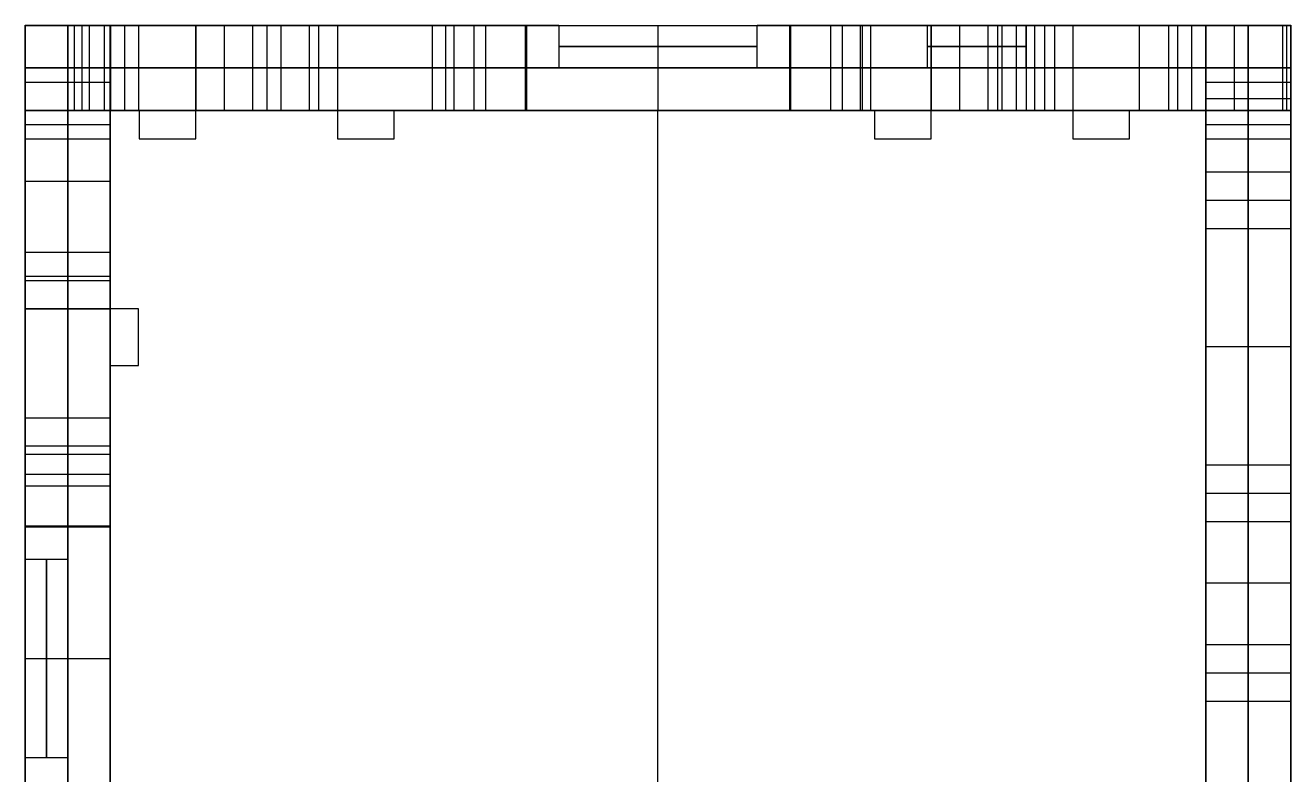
# Model space of a CAD drawing. Extents: x 3574 to 3842, y -44368 to -40231.
# Drawn here: x 3574.5 to 3842.5, y -40390.1 to -40231.5 of the extents above; entities that cross this region are included whole.
import ezdxf

# ---------------------------------------------------------------- set-up
doc = ezdxf.new("R2010")
doc.units = 0
doc.layers.add('ENDS', color=40, linetype='CONTINUOUS')

# ---------------------------------------------------------------- blocks, each defined once
blk = doc.blocks.new('SKYLARK200_END-XS-1')
at = {"layer": 'ENDS'}
for p, q in [((-268, 4112.03, 190.1), (-268, 4136.03, 190.1)), ((-268, 4136.03, 190.1), (-250, 4136.03, 190.1)), ((-268, 4136.03, 190.1), (-268, 4136.03, 141.9)), ((-268, 4136.03, 141.9), (-250, 4136.03, 141.9)), ((-268, 4136.03, 141.9), (-268, 4112.03, 141.9)), ((-268, 4112.03, 85), (-268, 4136.03, 85)), ((-268, 4136.03, 85), (-250, 4136.03, 85)), ((-268, 4136.03, 85), (-268, 4136.03, 0)), ((-268, 4136.03, 0), (-250, 4136.03, 0)), ((-268, 4136.03, 0), (-268, 4029.88)), ((-268, 4136.03, 166), (-250, 4136.03, 166)), ((-268, 4136.03, 42.5), (-250, 4136.03, 42.5)), ((-231.85, 4136.02, 282), (-268, 4136.02, 282)), ((-268, 4136.02, 282), (-268, 4118.02, 282)), ((-268, 4136.02, 282), (-268, 4136.02, 190.1)), ((-268, 4136.02, 190.1), (-268, 4118.02, 190.1)), ((-268, 4136.02, 190.1), (-244, 4136.02, 190.1)), ((-244, 4136.02, 141.9), (-268, 4136.02, 141.9)), ((-268, 4136.02, 141.9), (-268, 4118.02, 141.9)), ((-268, 4136.02, 141.9), (-268, 4136.02, 85)), ((-268, 4136.02, 85), (-268, 4118.02, 85)), ((-268, 4136.02, 85), (-244, 4136.02, 85)), ((-268, 4136.02, 236.05), (-268, 4118.02, 236.05)), ((-268, 4136.02, 113.45), (-268, 4118.02, 113.45)), ((-268, 4136.02, 141), (-77, 4136.02, 141)), ((-259, 4136.03, 207.1), (-259, 4136.03, 232.02)), ((-259, 4118.03, 207.1), (-259, 4136.03, 207.1)), ((-259, 4136.03, 232.02), (-259, 4118.03, 232.02)), ((-259, 4136.03, 232.02), (-250, 4136.03, 232.02)), ((-259, 4136.03, 207.1), (-250, 4136.03, 207.1)), ((-259, 4112.03, 190.1), (-259, 4136.03, 190.1)), ((-259, 4136.03, 190.1), (-259, 4136.03, 141.9)), ((-259, 4136.03, 141.9), (-259, 4112.03, 141.9)), ((-259, 4112.03, 85), (-259, 4136.03, 85)), ((-259, 4136.03, 85), (-259, 4136.03, 0)), ((-259, 4136.03, 0), (-259, 4029.88)), ((-259, 4136.03, 219.56), (-259, 4118.03, 219.56)), ((-259, 4136.03, 219.56), (-250, 4136.03, 219.56)), ((-259, 4136.02, 207.1), (-259, 4118.02, 207.1)), ((-259, 4136.02, 207.1), (-259, 4136.02, 232.02)), ((-259, 4136.02, 232.02), (-259, 4118.02, 232.02)), ((-259, 4136.02, 219.56), (-259, 4118.02, 219.56)), ((-257.68, 4136.02, 235.2), (-257.68, 4118.02, 235.2)), ((-256, 4136.02, 190.1), (-256, 4118.02, 190.1)), ((-256, 4136.02, 85), (-256, 4118.02, 85)), ((-254.5, 4136.03, 232.02), (-254.5, 4136.03, 207.1)), ((-254.5, 4136.02, 202.6), (-254.5, 4118.02, 202.6)), ((-254.5, 4136.02, 236.52), (-254.5, 4118.02, 236.52)), ((-251.32, 4136.02, 235.2), (-251.32, 4118.02, 235.2)), ((-250, 4112.03, 232.02), (-250, 4136.03, 232.02)), ((-250, 4136.03, 232.02), (-250, 4136.03, 207.1)), ((-250, 4136.03, 207.1), (-250, 4112.03, 207.1)), ((-250, 4112.03, 190.1), (-250, 4136.03, 190.1)), ((-250, 4136.03, 190.1), (-250, 4136.03, 141.9)), ((-250, 4136.03, 141.9), (-250, 4112.03, 141.9)), ((-250, 4112.03, 85), (-250, 4136.03, 85)), ((-250, 4136.03, 85), (-250, 4136.03, 0)), ((-250, 4136.03, 0), (-250, 4029.88)), ((-244, 4136.02, 178.1), (-250, 4136.02, 178.1)), ((-250, 4136.02, 178.1), (-250, 4118.02, 178.1)), ((-250, 4136.02, 178.1), (-250, 4136.02, 153.9)), ((-250, 4136.02, 153.9), (-250, 4118.02, 153.9)), ((-250, 4136.02, 153.9), (-244, 4136.02, 153.9)), ((-244, 4136.02, 73), (-250, 4136.02, 73)), ((-250, 4136.02, 73), (-250, 4118.02, 73)), ((-250, 4136.02, 73), (-250, 4136.02, 0)), ((-250, 4136.02, 0), (-250, 4118.02, 0)), ((-250, 4136.02, 0), (-161.85, 4136.02, 0)), ((-250, 4136.02, 207.1), (-250, 4118.02, 207.1)), ((-250, 4136.02, 232.02), (-250, 4118.02, 232.02)), ((-250, 4136.02, 232.02), (-250, 4136.02, 207.1)), ((-250, 4136.02, 166), (-250, 4118.02, 166)), ((-250, 4136.02, 141.9), (-250, 4118.02, 141.9)), ((-250, 4136.02, 36.5), (-250, 4118.02, 36.5)), ((-250, 4136.02, 219.56), (-250, 4118.02, 219.56)), ((-249.92, 4136.02, 282), (-249.92, 4118.02, 282)), ((-247, 4136.02, 178.1), (-247, 4118.02, 178.1)), ((-247, 4136.02, 153.9), (-247, 4118.02, 153.9)), ((-247, 4136.02, 73), (-247, 4118.02, 73)), ((-244, 4136.02, 190.1), (-244, 4118.02, 190.1)), ((-244, 4136.02, 190.1), (-244, 4136.02, 178.1)), ((-244, 4136.02, 178.1), (-244, 4118.02, 178.1)), ((-244, 4136.02, 153.9), (-244, 4118.02, 153.9)), ((-244, 4136.02, 153.9), (-244, 4136.02, 141.9)), ((-244, 4136.02, 141.9), (-244, 4118.02, 141.9)), ((-244, 4136.02, 85), (-244, 4118.02, 85)), ((-244, 4136.02, 85), (-244, 4136.02, 73)), ((-244, 4136.02, 73), (-244, 4118.02, 73)), ((-244, 4136.02, 184.1), (-244, 4118.02, 184.1)), ((-244, 4136.02, 147.9), (-244, 4118.02, 147.9)), ((-244, 4136.02, 79), (-244, 4118.02, 79)), ((-231.85, 4112.03, 282), (-231.85, 4136.03, 282)), ((-231.85, 4136.03, 282), (-231.85, 4136.03, 264)), ((-231.85, 4112.03, 264), (-231.85, 4136.03, 264)), ((-231.85, 4136.03, 282), (-201.85, 4136.03, 282)), ((-231.85, 4136.03, 264), (-201.85, 4136.03, 264)), ((-231.85, 4112.03, 273), (-231.85, 4136.03, 273)), ((-231.85, 4136.03, 273), (-201.85, 4136.03, 273)), ((-219.85, 4136.02, 258), (-231.85, 4136.02, 258)), ((-231.85, 4136.02, 258), (-231.85, 4118.02, 258)), ((-231.85, 4136.02, 258), (-231.85, 4136.02, 282)), ((-231.85, 4136.02, 282), (-231.85, 4118.02, 282)), ((-231.85, 4136.02, 264), (-231.85, 4118.02, 264)), ((-225.85, 4136.02, 258), (-225.85, 4118.02, 258)), ((-213.85, 4136.02, 264), (-219.85, 4136.02, 264)), ((-219.85, 4136.02, 264), (-219.85, 4118.02, 264)), ((-219.85, 4136.02, 264), (-219.85, 4136.02, 258)), ((-219.85, 4136.02, 258), (-219.85, 4118.02, 258)), ((-219.85, 4136.02, 261), (-219.85, 4118.02, 261)), ((-216.85, 4136.03, 282), (-216.85, 4136.03, 264)), ((-216.85, 4136.02, 264), (-216.85, 4118.02, 264)), ((-201.85, 4136.02, 258), (-213.85, 4136.02, 258)), ((-213.85, 4136.02, 258), (-213.85, 4118.02, 258)), ((-213.85, 4136.02, 258), (-213.85, 4136.02, 264)), ((-213.85, 4136.02, 264), (-213.85, 4118.02, 264)), ((-213.85, 4136.02, 261), (-213.85, 4118.02, 261)), ((-207.85, 4136.02, 258), (-207.85, 4118.02, 258)), ((-205.92, 4136.02, 0), (-205.92, 4118.02, 0)), ((-201.85, 4136.03, 282), (-201.85, 4136.03, 264)), ((-201.85, 4136.03, 282), (-201.85, 4112.03, 282)), ((-201.85, 4136.03, 264), (-201.85, 4112.03, 264)), ((-201.85, 4136.03, 273), (-201.85, 4112.03, 273)), ((-161.85, 4136.02, 282), (-201.85, 4136.02, 282)), ((-201.85, 4136.02, 282), (-201.85, 4118.02, 282)), ((-201.85, 4136.02, 282), (-201.85, 4136.02, 258)), ((-201.85, 4136.02, 258), (-201.85, 4118.02, 258)), ((-201.85, 4136.02, 264), (-201.85, 4118.02, 264)), ((-181.85, 4136.02, 282), (-181.85, 4118.02, 282)), ((-179, 4136.02, 232), (-179, 4118.02, 232)), ((-179, 4136.02, 232), (-162.1, 4136.02, 280.28)), ((-162.1, 4136.02, 1.72), (-179, 4136.02, 50)), ((-179, 4136.02, 50), (-179, 4118.02, 50)), ((-177.24, 4136.02, 227.76), (-177.24, 4118.02, 227.76)), ((-177.24, 4136.02, 54.24), (-177.24, 4118.02, 54.24)), ((-173, 4136.02, 226), (-173, 4118.02, 226)), ((-173, 4136.02, 56), (-173, 4118.02, 56)), ((-173, 4136.02, 56), (-155, 4136.02, 56)), ((-155, 4136.02, 226), (-173, 4136.02, 226)), ((-170.55, 4136.02, 256.14), (-170.55, 4118.02, 256.14)), ((-170.55, 4136.02, 25.86), (-170.55, 4118.02, 25.86)), ((-162.1, 4136.02, 280.28), (-162.1, 4118.02, 280.28)), ((-162.1, 4136.02, 1.72), (-162.1, 4118.02, 1.72)), ((-161.91, 4136.02, 281.13), (-161.91, 4118.02, 281.13)), ((-161.91, 4136.02, 0.87), (-161.91, 4118.02, 0.87)), ((-161.85, 4136.02, 282), (-161.85, 4118.02, 282)), ((-161.85, 4136.02, 0), (-161.85, 4118.02, 0)), ((-155, 4136.02, 56), (-155, 4127.02, 56)), ((-155, 4136.02, 226), (-155, 4127.02, 226)), ((-134, 4136.02, 77), (-134, 4127.02, 77)), ((-134, 4136.02, 205), (-134, 4127.02, 205)), ((-134, 4136.02, 205), (-134, 4136.02, 77)), ((-95, 4136.02, 226), (-113, 4136.02, 226)), ((-113, 4127.02, 56), (-113, 4136.02, 56)), ((-113, 4136.02, 56), (-95, 4136.02, 56)), ((-113, 4127.02, 226), (-113, 4136.02, 226)), ((-106.15, 4136.02, 0), (-106.15, 4118.02, 0)), ((-106.15, 4136.02, 0), (-18, 4136.02, 0)), ((-76.15, 4136.02, 282), (-106.15, 4136.02, 282)), ((-106.15, 4136.02, 282), (-106.15, 4118.02, 282)), ((-106.09, 4136.02, 0.87), (-106.09, 4118.02, 0.87)), ((-106.09, 4136.02, 281.13), (-106.09, 4118.02, 281.13)), ((-105.9, 4136.02, 280.28), (-89, 4136.02, 232)), ((-105.9, 4136.02, 280.28), (-105.9, 4118.02, 280.28)), ((-89, 4136.02, 50), (-105.9, 4136.02, 1.72)), ((-105.9, 4136.02, 1.72), (-105.9, 4118.02, 1.72)), ((-97.45, 4136.02, 256.14), (-97.45, 4118.02, 256.14)), ((-97.45, 4136.02, 25.86), (-97.45, 4118.02, 25.86)), ((-95, 4136.02, 226), (-95, 4118.02, 226)), ((-95, 4136.02, 56), (-95, 4118.02, 56)), ((-91.15, 4136.02, 282), (-91.15, 4118.02, 282)), ((-90.76, 4136.02, 227.76), (-90.76, 4118.02, 227.76)), ((-90.76, 4136.02, 54.24), (-90.76, 4118.02, 54.24)), ((-89, 4136.02, 232), (-89, 4118.02, 232)), ((-89, 4136.02, 50), (-89, 4118.02, 50)), ((-77, 4136.02, 141), (-77, 4127.02, 141)), ((-76.15, 4112.02, 282), (-76.15, 4136.02, 282)), ((-76.15, 4136.02, 282), (-76.15, 4136.02, 264)), ((-76.15, 4112.02, 264), (-76.15, 4136.02, 264)), ((-76.15, 4136.02, 282), (-46.15, 4136.02, 282)), ((-76.15, 4136.02, 264), (-46.15, 4136.02, 264)), ((-76.15, 4112.02, 273), (-76.15, 4136.02, 273)), ((-76.15, 4136.02, 273), (-46.15, 4136.02, 273)), ((-64.15, 4136.02, 258), (-76.15, 4136.02, 258)), ((-76.15, 4136.02, 258), (-76.15, 4118.02, 258)), ((-76.15, 4136.02, 258), (-76.15, 4136.02, 282)), ((-76.15, 4136.02, 282), (-76.15, 4118.02, 282)), ((-76.15, 4136.02, 264), (-76.15, 4118.02, 264)), ((-70.15, 4136.02, 258), (-70.15, 4118.02, 258)), ((-58.15, 4136.02, 264), (-64.15, 4136.02, 264)), ((-64.15, 4136.02, 264), (-64.15, 4118.02, 264)), ((-64.15, 4136.02, 264), (-64.15, 4136.02, 258)), ((-64.15, 4136.02, 258), (-64.15, 4118.02, 258)), ((-64.15, 4136.02, 261), (-64.15, 4118.02, 261)), ((-62.08, 4136.02, 0), (-62.08, 4118.02, 0)), ((-61.15, 4136.02, 282), (-61.15, 4136.02, 264)), ((-61.15, 4136.02, 264), (-61.15, 4118.02, 264)), ((-46.15, 4136.02, 258), (-58.15, 4136.02, 258)), ((-58.15, 4136.02, 258), (-58.15, 4118.02, 258)), ((-58.15, 4136.02, 258), (-58.15, 4136.02, 264)), ((-58.15, 4136.02, 264), (-58.15, 4118.02, 264)), ((-58.15, 4136.02, 261), (-58.15, 4118.02, 261)), ((-56, 4136.02, 102), (-56, 4118.02, 102)), ((-56, 4136.02, 102), (-56, 4136.02, 120)), ((-56, 4136.02, 180), (-56, 4118.02, 180)), ((-56, 4136.02, 120), (-56, 4127.02, 120)), ((-56, 4127.02, 162), (-56, 4136.02, 162)), ((-56, 4136.02, 162), (-56, 4136.02, 180)), ((-54.24, 4136.02, 97.76), (-54.24, 4118.02, 97.76)), ((-54.24, 4136.02, 184.24), (-54.24, 4118.02, 184.24)), ((-52.15, 4136.02, 258), (-52.15, 4118.02, 258)), ((-1.72, 4136.02, 112.9), (-50, 4136.02, 96)), ((-50, 4136.02, 96), (-50, 4118.02, 96)), ((-50, 4136.02, 186), (-50, 4118.02, 186)), ((-50, 4136.02, 186), (-1.72, 4136.02, 169.1)), ((-46.15, 4136.02, 282), (-46.15, 4136.02, 264)), ((-46.15, 4136.02, 282), (-46.15, 4112.02, 282)), ((-46.15, 4136.02, 264), (-46.15, 4112.02, 264)), ((-46.15, 4136.02, 273), (-46.15, 4112.02, 273)), ((-18, 4136.02, 282), (-46.15, 4136.02, 282)), ((-46.15, 4136.02, 282), (-46.15, 4118.02, 282)), ((-46.15, 4136.02, 282), (-46.15, 4136.02, 258)), ((-46.15, 4136.02, 258), (-46.15, 4118.02, 258)), ((-46.15, 4136.02, 264), (-46.15, 4118.02, 264)), ((-32.08, 4136.02, 282), (-32.08, 4118.02, 282)), ((-25.86, 4136.02, 104.45), (-25.86, 4118.02, 104.45)), ((-25.86, 4136.02, 177.55), (-25.86, 4118.02, 177.55)), ((-18, 4136.02, 19.25), (-24, 4136.02, 19.25)), ((-24, 4136.02, 19.25), (-24, 4118.02, 19.25)), ((-24, 4136.02, 19.25), (-24, 4136.02, 31.25)), ((-24, 4136.02, 31.25), (-24, 4118.02, 31.25)), ((-24, 4136.02, 31.25), (0, 4136.02, 31.25)), ((0, 4136.02, 243.25), (-24, 4136.02, 243.25)), ((-24, 4136.02, 243.25), (-24, 4118.02, 243.25)), ((-24, 4136.02, 243.25), (-24, 4136.02, 255.25)), ((-24, 4136.02, 255.25), (-24, 4118.02, 255.25)), ((-24, 4136.02, 255.25), (-18, 4136.02, 255.25)), ((-24, 4136.02, 25.25), (-24, 4118.02, 25.25)), ((-24, 4136.02, 249.25), (-24, 4118.02, 249.25)), ((-21, 4136.02, 19.25), (-21, 4118.02, 19.25)), ((-21, 4136.02, 255.25), (-21, 4118.02, 255.25)), ((-18, 4105.03, 0), (-18, 4136.03, 0)), ((-18, 4136.03, 0), (0, 4136.03, 0)), ((-18, 4136.03, 0), (-18, 4136.03, 31.25)), ((-18, 4136.03, 31.25), (0, 4136.03, 31.25)), ((-18, 4136.03, 31.25), (-18, 4112.03, 31.25)), ((-18, 4112.03, 243.25), (-18, 4136.03, 243.25)), ((-18, 4136.03, 243.25), (0, 4136.03, 243.25)), ((-18, 4136.03, 243.25), (-18, 4136.03, 282)), ((-18, 4136.03, 282), (0, 4136.03, 282)), ((-18, 4136.03, 282), (-18, 4105.03, 282)), ((-18, 4136.03, 15.63), (0, 4136.03, 15.63)), ((-18, 4136.03, 262.63), (0, 4136.03, 262.63)), ((-18, 4136.02, 0), (-18, 4118.02, 0)), ((-18, 4136.02, 0), (-18, 4136.02, 19.25)), ((-18, 4136.02, 19.25), (-18, 4118.02, 19.25)), ((-18, 4136.02, 255.25), (-18, 4118.02, 255.25)), ((-18, 4136.02, 255.25), (-18, 4136.02, 282)), ((-18, 4136.02, 282), (-18, 4118.02, 282)), ((-18, 4136.02, 9.62), (-18, 4118.02, 9.62)), ((-18, 4136.02, 268.62), (-18, 4118.02, 268.62)), ((-12, 4136.02, 31.25), (-12, 4118.02, 31.25)), ((-12, 4136.02, 243.25), (-12, 4118.02, 243.25)), ((-9, 4105.03, 0), (-9, 4136.03, 0)), ((-9, 4136.03, 0), (-9, 4136.03, 31.25)), ((-9, 4136.03, 31.25), (-9, 4112.03, 31.25)), ((-9, 4112.03, 243.25), (-9, 4136.03, 243.25)), ((-9, 4136.03, 243.25), (-9, 4136.03, 282)), ((-9, 4136.03, 282), (-9, 4105.03, 282)), ((-1.72, 4136.02, 112.9), (-1.72, 4118.02, 112.9)), ((-1.72, 4136.02, 169.1), (-1.72, 4118.02, 169.1)), ((-0.87, 4136.02, 113.09), (-0.87, 4118.02, 113.09)), ((-0.87, 4136.02, 168.91), (-0.87, 4118.02, 168.91)), ((0, 4105.03, 0), (0, 4136.03, 0)), ((0, 4136.03, 0), (0, 4136.03, 31.25)), ((0, 4136.03, 31.25), (0, 4112.03, 31.25)), ((0, 4112.03, 243.25), (0, 4136.03, 243.25)), ((0, 4136.03, 243.25), (0, 4136.03, 282)), ((0, 4136.03, 282), (0, 4105.03, 282)), ((0, 4136.02, 31.25), (0, 4118.02, 31.25)), ((0, 4136.02, 31.25), (0, 4136.02, 113.15)), ((0, 4136.02, 113.15), (0, 4118.02, 113.15)), ((0, 4136.02, 168.85), (0, 4118.02, 168.85)), ((0, 4136.02, 168.85), (0, 4136.02, 243.25)), ((0, 4136.02, 243.25), (0, 4118.02, 243.25)), ((0, 4136.02, 72.2), (0, 4118.02, 72.2)), ((0, 4136.02, 206.05), (0, 4118.02, 206.05)), ((-231.85, 4127.02, 282), (-268, 4127.02, 282)), ((-268, 4127.02, 282), (-268, 4127.02, 190.1)), ((-268, 4127.02, 190.1), (-244, 4127.02, 190.1)), ((-244, 4127.02, 141.9), (-268, 4127.02, 141.9)), ((-268, 4127.02, 141.9), (-268, 4127.02, 85)), ((-268, 4127.02, 85), (-244, 4127.02, 85)), ((-259, 4127.03, 207.1), (-259, 4127.03, 232.02)), ((-259, 4127.02, 207.1), (-259, 4127.02, 232.02)), ((-244, 4127.02, 178.1), (-250, 4127.02, 178.1)), ((-250, 4127.02, 178.1), (-250, 4127.02, 153.9)), ((-250, 4127.02, 153.9), (-244, 4127.02, 153.9)), ((-244, 4127.02, 73), (-250, 4127.02, 73)), ((-250, 4127.02, 73), (-250, 4127.02, 0)), ((-250, 4127.02, 0), (-161.85, 4127.02, 0)), ((-250, 4127.02, 232.02), (-250, 4127.02, 207.1)), ((-244, 4127.02, 190.1), (-244, 4127.02, 178.1)), ((-244, 4127.02, 153.9), (-244, 4127.02, 141.9)), ((-244, 4127.02, 85), (-244, 4127.02, 73)), ((-219.85, 4127.02, 258), (-231.85, 4127.02, 258)), ((-231.85, 4127.02, 258), (-231.85, 4127.02, 282)), ((-213.85, 4127.02, 264), (-219.85, 4127.02, 264)), ((-219.85, 4127.02, 264), (-219.85, 4127.02, 258)), ((-201.85, 4127.02, 258), (-213.85, 4127.02, 258)), ((-213.85, 4127.02, 258), (-213.85, 4127.02, 264)), ((-161.85, 4127.02, 282), (-201.85, 4127.02, 282)), ((-201.85, 4127.02, 282), (-201.85, 4127.02, 258)), ((-179, 4127.02, 232), (-162.1, 4127.02, 280.28)), ((-162.1, 4127.02, 1.72), (-179, 4127.02, 50)), ((-173, 4127.02, 56), (-155, 4127.02, 56)), ((-155, 4127.02, 226), (-173, 4127.02, 226)), ((-113, 4127.02, 56), (-155, 4127.02, 56)), ((-155, 4127.02, 226), (-113, 4127.02, 226)), ((-152.19, 4127.02, 66.5), (-115.81, 4127.02, 66.5)), ((-152.19, 4127.02, 215.5), (-115.81, 4127.02, 215.5)), ((-134, 4127.02, 56), (-134, 4118.02, 56)), ((-134, 4127.02, 56), (-134, 4127.02, 77)), ((-134, 4127.02, 226), (-134, 4127.02, 205)), ((-134, 4127.02, 226), (-134, 4118.02, 226)), ((-113, 4127.02, 56), (-95, 4127.02, 56)), ((-95, 4127.02, 226), (-113, 4127.02, 226)), ((-106.15, 4127.02, 0), (-18, 4127.02, 0)), ((-76.15, 4127.02, 282), (-106.15, 4127.02, 282)), ((-105.9, 4127.02, 280.28), (-89, 4127.02, 232)), ((-89, 4127.02, 50), (-105.9, 4127.02, 1.72)), ((-56, 4127.02, 141), (-77, 4127.02, 141)), ((-64.15, 4127.02, 258), (-76.15, 4127.02, 258)), ((-76.15, 4127.02, 258), (-76.15, 4127.02, 282)), ((-66.5, 4127.02, 122.81), (-66.5, 4127.02, 159.19)), ((-58.15, 4127.02, 264), (-64.15, 4127.02, 264)), ((-64.15, 4127.02, 264), (-64.15, 4127.02, 258)), ((-46.15, 4127.02, 258), (-58.15, 4127.02, 258)), ((-58.15, 4127.02, 258), (-58.15, 4127.02, 264)), ((-56, 4127.02, 162), (-56, 4127.02, 120)), ((-56, 4127.02, 102), (-56, 4127.02, 120)), ((-56, 4127.02, 162), (-56, 4127.02, 180)), ((-56, 4127.02, 141), (-56, 4118.02, 141)), ((-1.72, 4127.02, 112.9), (-50, 4127.02, 96)), ((-50, 4127.02, 186), (-1.72, 4127.02, 169.1)), ((-18, 4127.02, 282), (-46.15, 4127.02, 282)), ((-46.15, 4127.02, 282), (-46.15, 4127.02, 258)), ((-18, 4127.02, 19.25), (-24, 4127.02, 19.25)), ((-24, 4127.02, 19.25), (-24, 4127.02, 31.25)), ((-24, 4127.02, 31.25), (0, 4127.02, 31.25)), ((0, 4127.02, 243.25), (-24, 4127.02, 243.25)), ((-24, 4127.02, 243.25), (-24, 4127.02, 255.25)), ((-24, 4127.02, 255.25), (-18, 4127.02, 255.25)), ((-18, 4127.02, 0), (-18, 4127.02, 19.25)), ((-18, 4127.02, 255.25), (-18, 4127.02, 282)), ((0, 4127.02, 31.25), (0, 4127.02, 113.15)), ((0, 4127.02, 168.85), (0, 4127.02, 243.25)), ((-268, 4124.03, 190.1), (-250, 4124.03, 190.1)), ((-259, 4124.03, 232.02), (-250, 4124.03, 232.02)), ((-18, 4124.03, 31.25), (0, 4124.03, 31.25)), ((-18, 4124.03, 243.25), (0, 4124.03, 243.25)), ((-18, 4120.53, 0), (0, 4120.53, 0)), ((-18, 4120.53, 282), (0, 4120.53, 282)), ((-268, 4076.03, 282), (-268, 4118.03, 282)), ((-268, 4118.03, 282), (-268, 4118.03, 264)), ((-268, 4076.03, 264), (-268, 4118.03, 264)), ((-268, 4118.03, 282), (-243.85, 4118.02, 282)), ((-268, 4118.03, 264), (-243.85, 4118.02, 264)), ((-268, 4076.03, 273), (-268, 4118.03, 273)), ((-268, 4118.03, 273), (-243.85, 4118.02, 273)), ((-268, 4088.03, 264), (-268, 4118.03, 264)), ((-268, 4118.03, 264), (-250, 4118.03, 264)), ((-268, 4118.03, 264), (-268, 4118.03, 244.02)), ((-268, 4118.03, 244.02), (-250, 4118.03, 244.02)), ((-268, 4118.03, 244.02), (-268, 4112.03, 244.02)), ((-268, 4112.03, 232.02), (-268, 4118.03, 232.02)), ((-268, 4112.03, 129.9), (-268, 4118.03, 129.9)), ((-268, 4118.03, 129.9), (-250, 4118.03, 129.9)), ((-268, 4118.03, 129.9), (-268, 4118.03, 97)), ((-268, 4118.03, 97), (-250, 4118.03, 97)), ((-268, 4118.03, 97), (-268, 4112.03, 97)), ((-259, 4118.03, 232.02), (-268, 4118.03, 232.02)), ((-259, 4118.03, 207.1), (-268, 4118.03, 207.1)), ((-268, 4118.03, 232.02), (-268, 4118.03, 207.1)), ((-268, 4118.03, 207.1), (-268, 4112.03, 207.1)), ((-268, 4118.03, 254.01), (-250, 4118.03, 254.01)), ((-268, 4118.03, 141.9), (-250, 4118.03, 141.9)), ((-268, 4118.03, 113.45), (-250, 4118.03, 113.45)), ((-268, 4118.03, 85), (-250, 4118.03, 85)), ((-268, 4118.03, 219.56), (-259, 4118.03, 219.56)), ((-231.85, 4118.02, 282), (-268, 4118.02, 282)), ((-268, 4118.02, 282), (-268, 4118.02, 190.1)), ((-268, 4118.02, 190.1), (-244, 4118.02, 190.1)), ((-244, 4118.02, 141.9), (-268, 4118.02, 141.9)), ((-268, 4118.02, 141.9), (-268, 4118.02, 85)), ((-268, 4118.02, 85), (-244, 4118.02, 85)), ((-268, 4118.02, 141), (-56, 4118.02, 141)), ((-263.5, 4118.03, 207.1), (-263.5, 4118.03, 232.02)), ((-259, 4118.03, 232.02), (-259, 4118.03, 207.1)), ((-259, 4088.03, 264), (-259, 4118.03, 264)), ((-259, 4118.03, 264), (-259, 4118.03, 244.02)), ((-259, 4118.03, 244.02), (-259, 4112.03, 244.02)), ((-259, 4118.03, 207.1), (-259, 4112.03, 207.1)), ((-259, 4118.03, 207.1), (-250, 4118.03, 207.1)), ((-259, 4112.03, 129.9), (-259, 4118.03, 129.9)), ((-259, 4118.03, 129.9), (-259, 4118.03, 97)), ((-259, 4118.03, 97), (-259, 4112.03, 97)), ((-259, 4112.03, 232.02), (-259, 4118.03, 232.02)), ((-259, 4118.02, 207.1), (-259, 4118.02, 232.02)), ((-250, 4088.03, 264), (-250, 4118.03, 264)), ((-250, 4118.03, 264), (-250, 4118.03, 244.02)), ((-250, 4118.03, 244.02), (-250, 4112.03, 244.02)), ((-250, 4112.03, 129.9), (-250, 4118.03, 129.9)), ((-250, 4118.03, 129.9), (-250, 4118.03, 97)), ((-250, 4118.03, 97), (-250, 4112.03, 97)), ((-250, 4118.02, 282), (-250, 4118.02, 264)), ((-244, 4118.02, 178.1), (-250, 4118.02, 178.1)), ((-250, 4118.02, 178.1), (-250, 4118.02, 153.9)), ((-250, 4118.02, 153.9), (-244, 4118.02, 153.9)), ((-244, 4118.02, 73), (-250, 4118.02, 73)), ((-250, 4118.02, 73), (-250, 4118.02, 0)), ((-250, 4118.02, 0), (-161.85, 4118.02, 0)), ((-250, 4118.02, 232.02), (-250, 4118.02, 207.1)), ((-244, 4118.02, 190.1), (-244, 4118.02, 178.1)), ((-244, 4118.02, 153.9), (-244, 4118.02, 141.9)), ((-244, 4118.02, 85), (-244, 4118.02, 73)), ((-243.85, 4118.02, 282), (-243.85, 4118.02, 264)), ((-243.85, 4118.02, 282), (-243.85, 4112.03, 282)), ((-243.85, 4118.02, 264), (-243.85, 4112.03, 264)), ((-243.85, 4118.02, 273), (-243.85, 4112.03, 273)), ((-231.85, 4118.03, 282), (-231.85, 4118.03, 264)), ((-219.85, 4118.02, 258), (-231.85, 4118.02, 258)), ((-231.85, 4118.02, 258), (-231.85, 4118.02, 282)), ((-213.85, 4118.02, 264), (-219.85, 4118.02, 264)), ((-219.85, 4118.02, 264), (-219.85, 4118.02, 258)), ((-201.85, 4118.02, 258), (-213.85, 4118.02, 258)), ((-213.85, 4118.02, 258), (-213.85, 4118.02, 264)), ((-201.85, 4118.03, 282), (-201.85, 4118.03, 264)), ((-161.85, 4118.02, 282), (-201.85, 4118.02, 282)), ((-201.85, 4118.02, 282), (-201.85, 4118.02, 258)), ((-189.85, 4112.03, 282), (-189.85, 4118.02, 282)), ((-189.85, 4118.02, 282), (-189.85, 4118.02, 264)), ((-189.85, 4112.03, 264), (-189.85, 4118.02, 264)), ((-189.85, 4118.02, 282), (-88.15, 4118, 282)), ((-189.85, 4118.02, 264), (-88.15, 4118, 264)), ((-189.85, 4112.03, 273), (-189.85, 4118.02, 273)), ((-189.85, 4118.02, 273), (-88.15, 4118, 273)), ((-179, 4118.02, 232), (-162.1, 4118.02, 280.28)), ((-162.1, 4118.02, 1.72), (-179, 4118.02, 50)), ((-95, 4118.02, 226), (-173, 4118.02, 226)), ((-173, 4118.02, 56), (-95, 4118.02, 56)), ((-139, 4118.01, 282), (-139, 4118.01, 264)), ((-134, 4118.02, 226), (-134, 4118.02, 56)), ((-134, 3268.02, 264), (-134, 4118.01, 264)), ((-134, 3268.02, 282), (-134, 4118.01, 282)), ((-106.15, 4118.02, 0), (-18, 4118.02, 0)), ((-76.15, 4118.02, 282), (-106.15, 4118.02, 282)), ((-105.9, 4118.02, 280.28), (-89, 4118.02, 232)), ((-89, 4118.02, 50), (-105.9, 4118.02, 1.72)), ((-88.15, 4118, 282), (-88.15, 4118, 264)), ((-88.15, 4118, 282), (-88.15, 4112.02, 282)), ((-88.15, 4118, 264), (-88.15, 4112.02, 264)), ((-88.15, 4118, 273), (-88.15, 4112.02, 273)), ((-76.15, 4118.02, 282), (-76.15, 4118.02, 264)), ((-64.15, 4118.02, 258), (-76.15, 4118.02, 258)), ((-76.15, 4118.02, 258), (-76.15, 4118.02, 282)), ((-58.15, 4118.02, 264), (-64.15, 4118.02, 264)), ((-64.15, 4118.02, 264), (-64.15, 4118.02, 258)), ((-46.15, 4118.02, 258), (-58.15, 4118.02, 258)), ((-58.15, 4118.02, 258), (-58.15, 4118.02, 264)), ((-56, 4118.02, 102), (-56, 4118.02, 180)), ((-1.72, 4118.02, 112.9), (-50, 4118.02, 96)), ((-50, 4118.02, 186), (-1.72, 4118.02, 169.1)), ((-46.15, 4118.02, 282), (-46.15, 4118.02, 264)), ((-18, 4118.02, 282), (-46.15, 4118.02, 282)), ((-46.15, 4118.02, 282), (-46.15, 4118.02, 258)), ((-34.15, 4118, 282), (-18, 4118.02, 282)), ((-34.15, 4118, 264), (-18, 4118.02, 264)), ((-34.15, 4118, 273), (-18, 4118.02, 273)), ((-34.15, 4112.02, 282), (-34.15, 4118, 282)), ((-34.15, 4118, 282), (-34.15, 4118, 264)), ((-34.15, 4112.02, 264), (-34.15, 4118, 264)), ((-34.15, 4112.02, 273), (-34.15, 4118, 273)), ((-26.07, 4118.01, 282), (-26.07, 4118.01, 264)), ((-18, 4118.02, 19.25), (-24, 4118.02, 19.25)), ((-24, 4118.02, 19.25), (-24, 4118.02, 31.25)), ((-24, 4118.02, 31.25), (0, 4118.02, 31.25)), ((0, 4118.02, 243.25), (-24, 4118.02, 243.25)), ((-24, 4118.02, 243.25), (-24, 4118.02, 255.25)), ((-24, 4118.02, 255.25), (-18, 4118.02, 255.25)), ((-18, 4112.03, 43.25), (-18, 4118.03, 43.25)), ((-18, 4118.03, 43.25), (0, 4118.03, 43.25)), ((-18, 4118.03, 43.25), (-18, 4118.03, 231.25)), ((-18, 4118.03, 231.25), (0, 4118.03, 231.25)), ((-18, 4118.03, 231.25), (-18, 4112.03, 231.25)), ((-18, 4118.03, 69.25), (0, 4118.03, 69.25)), ((-18, 4118.03, 205.25), (0, 4118.03, 205.25)), ((-18, 3868.03, 141), (-18, 4118.03, 141)), ((-18, 4118.02, 282), (-18, 4118.02, 264)), ((-18, 4118.02, 282), (-18, 3955.02, 282)), ((-18, 4118.02, 264), (-18, 3955.02, 264)), ((-18, 4118.02, 273), (-18, 3955.02, 273)), ((-18, 4118.02, 0), (-18, 4118.02, 19.25)), ((-18, 4118.02, 255.25), (-18, 4118.02, 282)), ((-9, 4112.03, 43.25), (-9, 4118.03, 43.25)), ((-9, 4118.03, 43.25), (-9, 4118.03, 231.25)), ((-9, 4118.03, 231.25), (-9, 4112.03, 231.25)), ((0, 4112.03, 43.25), (0, 4118.03, 43.25)), ((0, 4118.03, 43.25), (0, 4118.03, 231.25)), ((0, 4118.03, 231.25), (0, 4112.03, 231.25)), ((0, 3868.03, 141), (0, 4118.03, 141)), ((0, 4118.02, 31.25), (0, 4118.02, 113.15)), ((0, 4118.02, 168.85), (0, 4118.02, 243.25)), ((-268, 4115.03, 244.02), (-250, 4115.03, 244.02)), ((-268, 4115.03, 129.9), (-250, 4115.03, 129.9)), ((-268, 4115.03, 97), (-250, 4115.03, 97)), ((-243.85, 4115.02, 282), (-243.85, 4115.02, 264)), ((-189.85, 4115.02, 282), (-189.85, 4115.02, 264)), ((-88.15, 4115.01, 282), (-88.15, 4115.01, 264)), ((-34.15, 4115.01, 282), (-34.15, 4115.01, 264)), ((-18, 4115.03, 43.25), (0, 4115.03, 43.25)), ((-18, 4115.03, 231.25), (0, 4115.03, 231.25)), ((-268, 4112.03, 244.02), (-250, 4112.03, 244.02)), ((-268, 4112.03, 244.02), (-268, 4112.03, 232.02)), ((-268, 4112.03, 232.02), (-250, 4112.03, 232.02)), ((-268, 4112.03, 207.1), (-250, 4112.03, 207.1)), ((-268, 4112.03, 207.1), (-268, 4112.03, 190.1)), ((-268, 4112.03, 190.1), (-250, 4112.03, 190.1)), ((-268, 4112.03, 141.9), (-250, 4112.03, 141.9)), ((-268, 4112.03, 141.9), (-268, 4112.03, 129.9)), ((-268, 4112.03, 129.9), (-250, 4112.03, 129.9)), ((-268, 4112.03, 97), (-250, 4112.03, 97)), ((-268, 4112.03, 97), (-268, 4112.03, 85)), ((-268, 4112.03, 85), (-250, 4112.03, 85)), ((-268, 4112.03, 238.02), (-250, 4112.03, 238.02)), ((-268, 4112.03, 198.6), (-250, 4112.03, 198.6)), ((-268, 4112.03, 135.9), (-250, 4112.03, 135.9)), ((-268, 4112.03, 91), (-250, 4112.03, 91)), ((-268, 3345.01, 141), (-268, 4112.03, 141)), ((-259, 4112.03, 244.02), (-259, 4112.03, 232.02)), ((-259, 4112.03, 207.1), (-259, 4112.03, 190.1)), ((-259, 4112.03, 141.9), (-259, 4112.03, 129.9)), ((-259, 4112.03, 97), (-259, 4112.03, 85)), ((-250, 4112.03, 244.02), (-250, 4112.03, 232.02)), ((-250, 4112.03, 207.1), (-250, 4112.03, 190.1)), ((-250, 4112.03, 141.9), (-250, 4112.03, 129.9)), ((-250, 4112.03, 97), (-250, 4112.03, 85)), ((-250, 3324.03, 141), (-250, 4112.03, 141)), ((-243.85, 4112.03, 282), (-243.85, 4112.03, 264)), ((-243.85, 4112.03, 282), (-231.85, 4112.03, 282)), ((-243.85, 4112.03, 264), (-231.85, 4112.03, 264)), ((-243.85, 4112.03, 273), (-231.85, 4112.03, 273)), ((-237.85, 4112.03, 282), (-237.85, 4112.03, 264)), ((-231.85, 4112.03, 282), (-231.85, 4112.03, 264)), ((-201.85, 4112.03, 282), (-201.85, 4112.03, 264)), ((-201.85, 4112.03, 282), (-189.85, 4112.03, 282)), ((-201.85, 4112.03, 264), (-189.85, 4112.03, 264)), ((-201.85, 4112.03, 273), (-189.85, 4112.03, 273)), ((-195.85, 4112.03, 282), (-195.85, 4112.03, 264)), ((-189.85, 4112.03, 282), (-189.85, 4112.03, 264)), ((-88.15, 4112.02, 282), (-88.15, 4112.02, 264)), ((-88.15, 4112.02, 282), (-76.15, 4112.02, 282)), ((-88.15, 4112.02, 264), (-76.15, 4112.02, 264)), ((-88.15, 4112.02, 273), (-76.15, 4112.02, 273)), ((-82.15, 4112.02, 282), (-82.15, 4112.02, 264)), ((-76.15, 4112.02, 282), (-76.15, 4112.02, 264)), ((-46.15, 4112.02, 282), (-46.15, 4112.02, 264)), ((-46.15, 4112.02, 282), (-34.15, 4112.02, 282)), ((-46.15, 4112.02, 264), (-34.15, 4112.02, 264)), ((-46.15, 4112.02, 273), (-34.15, 4112.02, 273)), ((-40.15, 4112.02, 282), (-40.15, 4112.02, 264)), ((-34.15, 4112.02, 282), (-34.15, 4112.02, 264)), ((-18, 4112.03, 31.25), (0, 4112.03, 31.25)), ((-18, 4112.03, 31.25), (-18, 4112.03, 43.25)), ((-18, 4112.03, 43.25), (0, 4112.03, 43.25)), ((-18, 4112.03, 231.25), (0, 4112.03, 231.25)), ((-18, 4112.03, 231.25), (-18, 4112.03, 243.25)), ((-18, 4112.03, 243.25), (0, 4112.03, 243.25)), ((-18, 4112.03, 37.25), (0, 4112.03, 37.25)), ((-18, 4112.03, 237.25), (0, 4112.03, 237.25)), ((-9, 4112.03, 31.25), (-9, 4112.03, 43.25)), ((-9, 4112.03, 231.25), (-9, 4112.03, 243.25)), ((0, 4112.03, 31.25), (0, 4112.03, 43.25)), ((0, 4112.03, 231.25), (0, 4112.03, 243.25)), ((-18, 4093.03, 6), (-18, 4105.03, 6)), ((-18, 4105.03, 6), (0, 4105.03, 6)), ((-18, 4105.03, 6), (-18, 4105.03, 0)), ((-18, 4105.03, 0), (0, 4105.03, 0)), ((-18, 4105.03, 282), (0, 4105.03, 282)), ((-18, 4105.03, 282), (-18, 4105.03, 276)), ((-18, 4105.03, 276), (0, 4105.03, 276)), ((-18, 4105.03, 276), (-18, 4093.03, 276)), ((-18, 4105.03, 3), (0, 4105.03, 3)), ((-18, 4105.03, 279), (0, 4105.03, 279)), ((-9, 4093.03, 6), (-9, 4105.03, 6)), ((-9, 4105.03, 6), (-9, 4105.03, 0)), ((-9, 4105.03, 282), (-9, 4105.03, 276)), ((-9, 4105.03, 276), (-9, 4093.03, 276)), ((0, 4093.03, 6), (0, 4105.03, 6)), ((0, 4105.03, 6), (0, 4105.03, 0)), ((0, 4105.03, 282), (0, 4105.03, 276)), ((0, 4105.03, 276), (0, 4093.03, 276)), ((-268, 4103.03, 264), (-250, 4103.03, 264)), ((-18, 4099.03, 6), (0, 4099.03, 6)), ((-18, 4099.03, 276), (0, 4099.03, 276)), ((-268, 4097.03, 282), (-268, 4097.03, 264)), ((-18, 4043.03, -18), (-18, 4093.03, -18)), ((-18, 4093.03, -18), (0, 4093.03, -18)), ((-18, 4093.03, -18), (-18, 4093.03, 6)), ((-18, 4093.03, 6), (0, 4093.03, 6)), ((-18, 4093.03, 276), (0, 4093.03, 276)), ((-18, 4093.03, 276), (-18, 4093.03, 300)), ((-18, 4093.03, 300), (0, 4093.03, 300)), ((-18, 4093.03, 300), (-18, 4043.03, 300)), ((-18, 4093.03, -6), (0, 4093.03, -6)), ((-18, 4093.03, 288), (0, 4093.03, 288)), ((-9, 4043.03, -18), (-9, 4093.03, -18)), ((-9, 4093.03, -18), (-9, 4093.03, 6)), ((-9, 4093.03, 276), (-9, 4093.03, 300)), ((-9, 4093.03, 300), (-9, 4043.03, 300)), ((0, 4043.03, -18), (0, 4093.03, -18)), ((0, 4093.03, -18), (0, 4093.03, 6)), ((0, 4093.03, 276), (0, 4093.03, 300)), ((0, 4093.03, 300), (0, 4043.03, 300)), ((-268, 4076.03, 258), (-268, 4088.03, 258)), ((-268, 4088.03, 258), (-250, 4088.03, 258)), ((-268, 4088.03, 258), (-268, 4088.03, 264)), ((-268, 4088.03, 264), (-250, 4088.03, 264)), ((-268, 4088.03, 261), (-250, 4088.03, 261)), ((-259, 4076.03, 258), (-259, 4088.03, 258)), ((-259, 4088.03, 258), (-259, 4088.03, 264)), ((-250, 4076.03, 258), (-250, 4088.03, 258)), ((-250, 4088.03, 258), (-250, 4088.03, 264)), ((-268, 4082.95, 0), (-250, 4082.95, 0)), ((-268, 4082.03, 258), (-250, 4082.03, 258)), ((-244, 4076.03, 282), (-268, 4076.03, 282)), ((-268, 4076.03, 282), (-268, 4076.03, 264)), ((-244, 4076.03, 264), (-268, 4076.03, 264)), ((-244, 4076.03, 273), (-268, 4076.03, 273)), ((-268, 4029.88, 282), (-268, 4076.03, 282)), ((-268, 4076.03, 282), (-250, 4076.03, 282)), ((-268, 4076.03, 282), (-268, 4076.03, 258)), ((-268, 4076.03, 258), (-250, 4076.03, 258)), ((-268, 4076.03, 270), (-250, 4076.03, 270)), ((-259, 4029.88, 282), (-259, 4076.03, 282)), ((-259, 4076.03, 282), (-259, 4076.03, 258)), ((-256, 4076.03, 282), (-256, 4076.03, 264)), ((-250, 4029.88, 282), (-250, 4076.03, 282)), ((-250, 4076.03, 282), (-250, 4076.03, 258)), ((-244, 4064.03, 282), (-244, 4076.03, 282)), ((-244, 4076.03, 282), (-244, 4076.03, 264)), ((-244, 4064.03, 264), (-244, 4076.03, 264)), ((-244, 4064.03, 273), (-244, 4076.03, 273)), ((-244, 4070.03, 282), (-244, 4070.03, 264)), ((-18, 4068.03, -18), (0, 4068.03, -18)), ((-18, 4068.03, 300), (0, 4068.03, 300)), ((-250, 3947.75, 282), (-250, 4064.03, 282)), ((-250, 4064.03, 282), (-250, 4064.03, 264)), ((-250, 3947.75, 264), (-250, 4064.03, 264)), ((-250, 4064.03, 282), (-244, 4064.03, 282)), ((-250, 4064.03, 264), (-244, 4064.03, 264)), ((-250, 3947.75, 273), (-250, 4064.03, 273)), ((-250, 4064.03, 273), (-244, 4064.03, 273)), ((-247, 4064.03, 282), (-247, 4064.03, 264)), ((-244, 4064.03, 282), (-244, 4064.03, 264)), ((-268, 4052.95, 282), (-250, 4052.95, 282)), ((-268, 4030.13, 1.72), (-268, 4047.03, 50)), ((-268, 4047.03, 50), (-250, 4047.03, 50)), ((-268, 4047.03, 232), (-250, 4047.03, 232)), ((-268, 4047.03, 232), (-268, 4030.13, 280.28)), ((-259, 4030.13, 1.72), (-259, 4047.03, 50)), ((-259, 4047.03, 232), (-259, 4030.13, 280.28)), ((-250, 4030.13, 1.72), (-250, 4047.03, 50)), ((-250, 4047.03, 232), (-250, 4030.13, 280.28)), ((-268, 4045.27, 54.24), (-250, 4045.27, 54.24)), ((-268, 4045.27, 227.76), (-250, 4045.27, 227.76)), ((-18, 4031.03, 6), (-18, 4043.03, 6)), ((-18, 4043.03, 6), (0, 4043.03, 6)), ((-18, 4043.03, 6), (-18, 4043.03, -18)), ((-18, 4043.03, -18), (0, 4043.03, -18)), ((-18, 4043.03, 300), (0, 4043.03, 300)), ((-18, 4043.03, 300), (-18, 4043.03, 276)), ((-18, 4043.03, 276), (0, 4043.03, 276)), ((-18, 4043.03, 276), (-18, 4031.03, 276)), ((-18, 4043.03, 0), (0, 4043.03, 0)), ((-18, 4043.03, 282), (0, 4043.03, 282)), ((-9, 4031.03, 6), (-9, 4043.03, 6)), ((-9, 4043.03, 6), (-9, 4043.03, -18)), ((-9, 4043.03, 300), (-9, 4043.03, 276)), ((-9, 4043.03, 276), (-9, 4031.03, 276)), ((0, 4031.03, 6), (0, 4043.03, 6)), ((0, 4043.03, 6), (0, 4043.03, -18)), ((0, 4043.03, 300), (0, 4043.03, 276)), ((0, 4043.03, 276), (0, 4031.03, 276)), ((-268, 4041.03, 56), (-250, 4041.03, 56)), ((-268, 4041.03, 56), (-268, 4023.03, 56)), ((-268, 4041.03, 226), (-250, 4041.03, 226)), ((-268, 4023.03, 226), (-268, 4041.03, 226)), ((-259, 4041.03, 56), (-259, 3963.03, 56)), ((-259, 3963.03, 226), (-259, 4041.03, 226)), ((-250, 4041.03, 56), (-250, 3963.03, 56)), ((-250, 3963.03, 226), (-250, 4041.03, 226)), ((-268, 4038.58, 25.86), (-250, 4038.58, 25.86)), ((-268, 4038.58, 256.14), (-250, 4038.58, 256.14)), ((-18, 4037.03, 6), (0, 4037.03, 6)), ((-18, 4037.03, 276), (0, 4037.03, 276)), ((-18, 4036.52, 282), (-18, 4036.52, 264)), ((-18, 4005.03, 0), (-18, 4031.03, 0)), ((-18, 4031.03, 0), (0, 4031.03, 0)), ((-18, 4031.03, 0), (-18, 4031.03, 6)), ((-18, 4031.03, 6), (0, 4031.03, 6)), ((-18, 4031.03, 276), (0, 4031.03, 276)), ((-18, 4031.03, 276), (-18, 4031.03, 282)), ((-18, 4031.03, 282), (0, 4031.03, 282)), ((-18, 4031.03, 282), (-18, 4005.03, 282)), ((-18, 4031.03, 3), (0, 4031.03, 3)), ((-18, 4031.03, 279), (0, 4031.03, 279)), ((-9, 4005.03, 0), (-9, 4031.03, 0)), ((-9, 4031.03, 0), (-9, 4031.03, 6)), ((-9, 4031.03, 276), (-9, 4031.03, 282)), ((-9, 4031.03, 282), (-9, 4005.03, 282)), ((0, 4005.03, 0), (0, 4031.03, 0)), ((0, 4031.03, 0), (0, 4031.03, 6)), ((0, 4031.03, 276), (0, 4031.03, 282)), ((0, 4031.03, 282), (0, 4005.03, 282)), ((-268, 4030.13, 1.72), (-250, 4030.13, 1.72)), ((-268, 4030.13, 280.28), (-250, 4030.13, 280.28)), ((-268, 4029.94, 0.87), (-250, 4029.94, 0.87)), ((-268, 4029.94, 281.13), (-250, 4029.94, 281.13)), ((-268, 4029.88, 282), (-250, 4029.88, 282)), ((-268, 4029.88), (-250, 4029.88)), ((-268, 4023.03, 226), (-259, 4023.03, 226)), ((-268, 4023.03, 56), (-259, 4023.03, 56)), ((-259, 4023.03, 226), (-259, 3981.03, 226)), ((-259, 3981.03, 56), (-259, 4023.03, 56)), ((-259, 4020.21, 215.5), (-259, 3983.84, 215.5)), ((-259, 4020.21, 66.5), (-259, 3983.84, 66.5)), ((-18, 4018.03, 0), (0, 4018.03, 0)), ((-18, 4018.03, 282), (0, 4018.03, 282)), ((-250, 4005.89, 282), (-250, 4005.89, 264)), ((-18, 3993.03, 6), (-18, 4005.03, 6)), ((-18, 4005.03, 6), (0, 4005.03, 6)), ((-18, 4005.03, 6), (-18, 4005.03, 0)), ((-18, 4005.03, 0), (0, 4005.03, 0)), ((-18, 4005.03, 282), (0, 4005.03, 282)), ((-18, 4005.03, 282), (-18, 4005.03, 276)), ((-18, 4005.03, 276), (0, 4005.03, 276)), ((-18, 4005.03, 276), (-18, 3993.03, 276)), ((-18, 4005.03, 3), (0, 4005.03, 3)), ((-18, 4005.03, 279), (0, 4005.03, 279)), ((-9, 3993.03, 6), (-9, 4005.03, 6)), ((-9, 4005.03, 6), (-9, 4005.03, 0)), ((-9, 4005.03, 282), (-9, 4005.03, 276)), ((-9, 4005.03, 276), (-9, 3993.03, 276)), ((0, 3993.03, 6), (0, 4005.03, 6)), ((0, 4005.03, 6), (0, 4005.03, 0)), ((0, 4005.03, 282), (0, 4005.03, 276)), ((0, 4005.03, 276), (0, 3993.03, 276)), ((-268, 4002.03, 205), (-259, 4002.03, 205)), ((-268, 4002.03, 77), (-259, 4002.03, 77)), ((-259, 4002.03, 56), (-250, 4002.03, 56)), ((-259, 4002.03, 226), (-259, 4002.03, 205)), ((-259, 4002.03, 226), (-250, 4002.03, 226)), ((-259, 4002.03, 56), (-259, 4002.03, 77)), ((-18, 4002.03, 6), (-18, 4002.03, 276)), ((0, 4002.03, 6), (0, 4002.03, 276)), ((-18, 3999.03, 6), (0, 3999.03, 6)), ((-18, 3999.03, 276), (0, 3999.03, 276)), ((-18, 3943.03, -18), (-18, 3993.03, -18)), ((-18, 3993.03, -18), (0, 3993.03, -18)), ((-18, 3993.03, -18), (-18, 3993.03, 6)), ((-18, 3993.03, 6), (0, 3993.03, 6)), ((-18, 3993.03, 276), (0, 3993.03, 276)), ((-18, 3993.03, 276), (-18, 3993.03, 300)), ((-18, 3993.03, 300), (0, 3993.03, 300)), ((-18, 3993.03, 300), (-18, 3943.03, 300)), ((-18, 3993.03, -6), (0, 3993.03, -6)), ((-18, 3993.03, 288), (0, 3993.03, 288)), ((-9, 3943.03, -18), (-9, 3993.03, -18)), ((-9, 3993.03, -18), (-9, 3993.03, 6)), ((-9, 3993.03, 276), (-9, 3993.03, 300)), ((-9, 3993.03, 300), (-9, 3943.03, 300)), ((0, 3943.03, -18), (0, 3993.03, -18)), ((0, 3993.03, -18), (0, 3993.03, 6)), ((0, 3993.03, 276), (0, 3993.03, 300)), ((0, 3993.03, 300), (0, 3943.03, 300)), ((-268, 3963.03, 226), (-268, 3981.03, 226)), ((-259, 3981.03, 226), (-268, 3981.03, 226)), ((-259, 3981.03, 56), (-268, 3981.03, 56)), ((-268, 3981.03, 56), (-268, 3963.03, 56))]:
    blk.add_line(p, q, dxfattribs=at)
at = {"layer": 'ENDS', "extrusion": (0, 1, 0)}
for centre, radius, start, end in [((254.5, 207.1, 4136.02), 4.5, 180, 0), ((254.5, 232.02, 4136.02), 4.5, 0, 180), ((173, 232, 4136.02), 6, 270, 0), ((173, 50, 4136.02), 6, 360, 90), ((134, 56, 4136.02), 21, 0, 180), ((95, 232, 4136.02), 6, 180, 270), ((95, 50, 4136.02), 6, 90, 180), ((56, 141, 4136.02), 21, 270, 90), ((50, 102, 4136.02), 6, 270, 0), ((50, 180, 4136.02), 6, 360, 90), ((254.5, 207.1, 4127.02), 4.5, 180, 0), ((254.5, 232.02, 4127.02), 4.5, 0, 180), ((173, 232, 4127.02), 6, 270, 0), ((173, 50, 4127.02), 6, 360, 90), ((134, 56, 4127.02), 21, 0, 180), ((134, 226, 4127.02), 21, 180, 360), ((95, 232, 4127.02), 6, 180, 270), ((95, 50, 4127.02), 6, 90, 180), ((56, 141, 4127.02), 21, 270, 90), ((50, 102, 4127.02), 6, 270, 0), ((50, 180, 4127.02), 6, 360, 90), ((254.5, 207.1, 4118.02), 4.5, 180, 0), ((254.5, 232.02, 4118.02), 4.5, 0, 180), ((173, 232, 4118.02), 6, 270, 0), ((173, 50, 4118.02), 6, 360, 90), ((95, 232, 4118.02), 6, 180, 270), ((95, 50, 4118.02), 6, 90, 180), ((50, 102, 4118.02), 6, 270, 0), ((50, 180, 4118.02), 6, 360, 90)]:
    blk.add_arc(centre, radius, start, end, dxfattribs=at)
at = {"layer": 'ENDS', "extrusion": (0, -1, 0)}
for centre, radius, start, end in [((-167.85, 282, -4136.02), 6, 343.3771, 360), ((-167.85, 0, -4136.02), 6, 0, 16.6229), ((-134, 226, -4136.02), 21, 180, 0), ((-100.15, 0, -4136.02), 6, 163.3771, 180), ((-100.15, 282, -4136.02), 6, 180, 196.6229), ((0, 107.15, -4136.02), 6, 90, 106.6229), ((0, 174.85, -4136.02), 6, 253.3771, 270), ((-134, 56, -4131.52), 21, 360, 180), ((-134, 226, -4131.52), 21, 180, 0), ((-56, 141, -4131.52), 21, 90, 270), ((-167.85, 282, -4127.02), 6, 343.3771, 360), ((-167.85, 0, -4127.02), 6, 0, 16.6229), ((-100.15, 0, -4127.02), 6, 163.3771, 180), ((-100.15, 282, -4127.02), 6, 180, 196.6229), ((0, 107.15, -4127.02), 6, 90, 106.6229), ((0, 174.85, -4127.02), 6, 253.3771, 270), ((-167.85, 282, -4118.02), 6, 343.3771, 360), ((-167.85, 0, -4118.02), 6, 0, 16.6229), ((-100.15, 0, -4118.02), 6, 163.3771, 180), ((-100.15, 282, -4118.02), 6, 180, 196.6229), ((0, 107.15, -4118.02), 6, 90, 106.6229), ((0, 174.85, -4118.02), 6, 253.3771, 270)]:
    blk.add_arc(centre, radius, start, end, dxfattribs=at)
at = {"layer": 'ENDS', "extrusion": (1, 0, 0)}
for centre, radius, start, end in [((4041.03, 50, -268), 6, 360, 90), ((4041.03, 232, -268), 6, 270, 360), ((4041.03, 50, -259), 6, 360, 90), ((4041.03, 232, -259), 6, 270, 360), ((4041.03, 50, -250), 6, 360, 90), ((4041.03, 232, -250), 6, 270, 360), ((4002.03, 56, -268), 21, 360, 180), ((4002.03, 226, -259), 21, 180, 0), ((4002.03, 56, -259), 21, 0, 180)]:
    blk.add_arc(centre, radius, start, end, dxfattribs=at)
at = {"layer": 'ENDS', "extrusion": (-1, 0, 0)}
for centre, radius, start, end in [((-4035.88, 0, 268), 6, 360, 16.6229), ((-4035.88, 282, 268), 6, 343.3771, 360), ((-4035.88, 0, 259), 6, 360, 16.6229), ((-4035.88, 282, 259), 6, 343.3771, 0), ((-4035.88, 0, 250), 6, 360, 16.6229), ((-4035.88, 282, 250), 6, 343.3771, 360), ((-4002.03, 226, 268), 21, 180, 0), ((-4002.03, 226, 263.5), 21, 180, 0), ((-4002.03, 56, 263.5), 21, 0, 180)]:
    blk.add_arc(centre, radius, start, end, dxfattribs=at)

msp = doc.modelspace()

# ---------------------------------------------------------------- block references
at = {"layer": 'ENDS'}
msp.add_blockref('SKYLARK200_END-XS-1', (3842.49, -44367.53, 18), dxfattribs=at)

doc.saveas('drawing.dxf')
